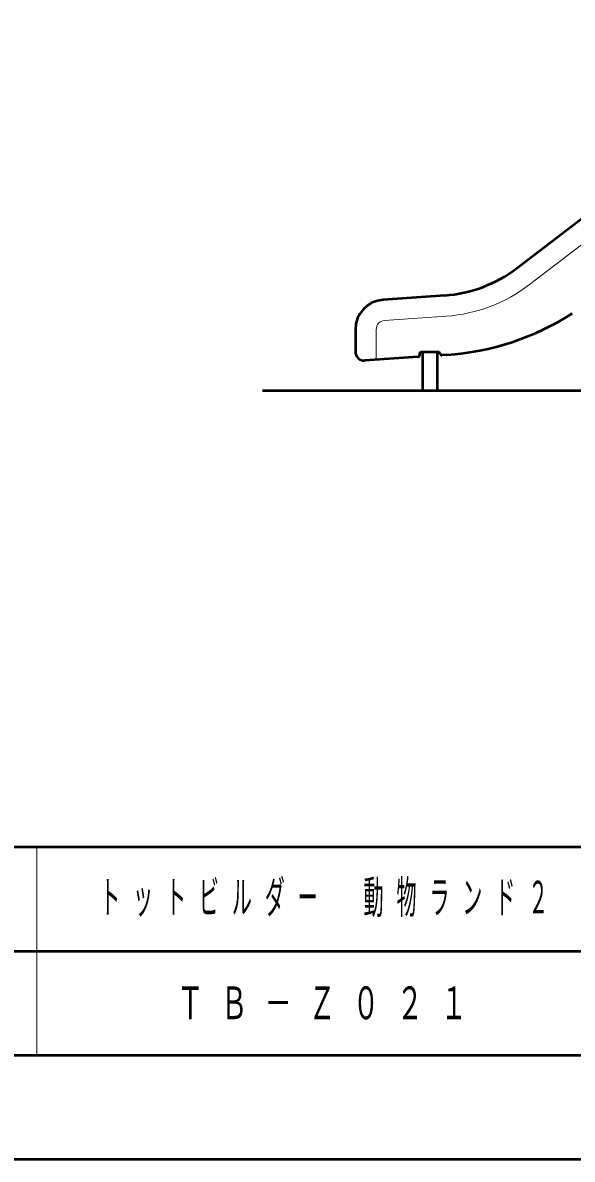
# Model space of a CAD drawing. Units: millimetres on the paper, scale 1:50. Extents: x -385 to 0, y -594 to 267.
# Drawn here: x -175.4 to -138.5, y -297 to -220.6 of the extents above; entities that cross this region are included whole.
import ezdxf

# ---------------------------------------------------------------- set-up
doc = ezdxf.new("R2010")
doc.units = ezdxf.units.MM
doc.layers.add('LY_1', color=140, linetype='Continuous', lineweight=50)
doc.styles.add('ＭＳ ゴシック', font='')
doc.styles.get('ＭＳ ゴシック').set_extended_font_data('MS Gothic')

msp = doc.modelspace()

# ---------------------------------------------------------------- linework, layer by layer
at = {"layer": 'LY_1'}
for p, q in [((-142.229, -237.077), (-120.733, -220.58)), ((-147.08, -238.916), (-151.22, -239.205)), ((-153.08, -241.2), (-153.08, -242.702)), ((-148.78, -242.84), (-148.78, -242.951)), ((-147.48, -242.74), (-148.68, -242.74)), ((-148.58, -242.74), (-148.58, -245.34)), ((-147.58, -242.74), (-147.58, -245.34)), ((-146.941, -242.916), (-147.273, -242.939)), ((-148.873, -243.051), (-152.439, -243.3)), ((-187.5, -283), (-70, -283)), ((-242.5, -290), (0, -290))]:
    msp.add_line(p, q, dxfattribs=at)
at = {"layer": 'LY_1', "color": 7, "lineweight": 13}
for p, q in [((-141.376, -238.188), (-119.881, -221.691)), ((-146.983, -240.312), (-151.122, -240.602)), ((-151.68, -241.2), (-151.68, -243.061)), ((-174.5, -276), (-174.5, -290))]:
    msp.add_line(p, q, dxfattribs=at)
at = {"layer": 'LY_1', "color": 7}
for p, q in [((-46.346, -245.34), (-159.32, -245.34)), ((-385, -276), (0, -276)), ((-385, -297), (0, -297))]:
    msp.add_line(p, q, dxfattribs=at)
at = {"layer": 'LY_1'}
for centre, radius, start, end in [((-147.708, -229.938), 9, 274, 307.50507), ((-151.08, -241.2), 2, 94, 180), ((-148.197, -224.96), 18, 274, 302.58226), ((-152.48, -242.702), 0.6, 180, 274), ((-148.88, -242.951), 0.1, 274, 0), ((-148.88, -242.951), 0.1, 274, 0), ((-148.68, -242.84), 0.1, 90, 180), ((-147.48, -242.84), 0.1, 0, 90), ((-147.28, -242.839), 0.1, 180, 274)]:
    msp.add_arc(centre, radius, start, end, dxfattribs=at)
at = {"layer": 'LY_1', "color": 7, "lineweight": 13}
for centre, radius, start, end in [((-147.708, -229.938), 10.4, 274, 307.50507), ((-151.08, -241.2), 0.6, 94, 180), ((-151.88, -243.061), 0.2, 274, 0)]:
    msp.add_arc(centre, radius, start, end, dxfattribs=at)

# ---------------------------------------------------------------- texts
at = {"layer": 'LY_1', "color": 7, "char_height": 2.199, "attachment_point": 5, "style": 'ＭＳ ゴシック'}
for s, insert in [('\\T1.64;\\W0.45;トットビルダー\u3000動物ランド２', (-154.75, -279.5)), ('\\T1.64;\\W0.6;ＴＢ－Ｚ０２１', (-154.75, -286.5))]:
    msp.add_mtext(s, dxfattribs=dict(at, insert=insert))

doc.saveas('drawing.dxf')
